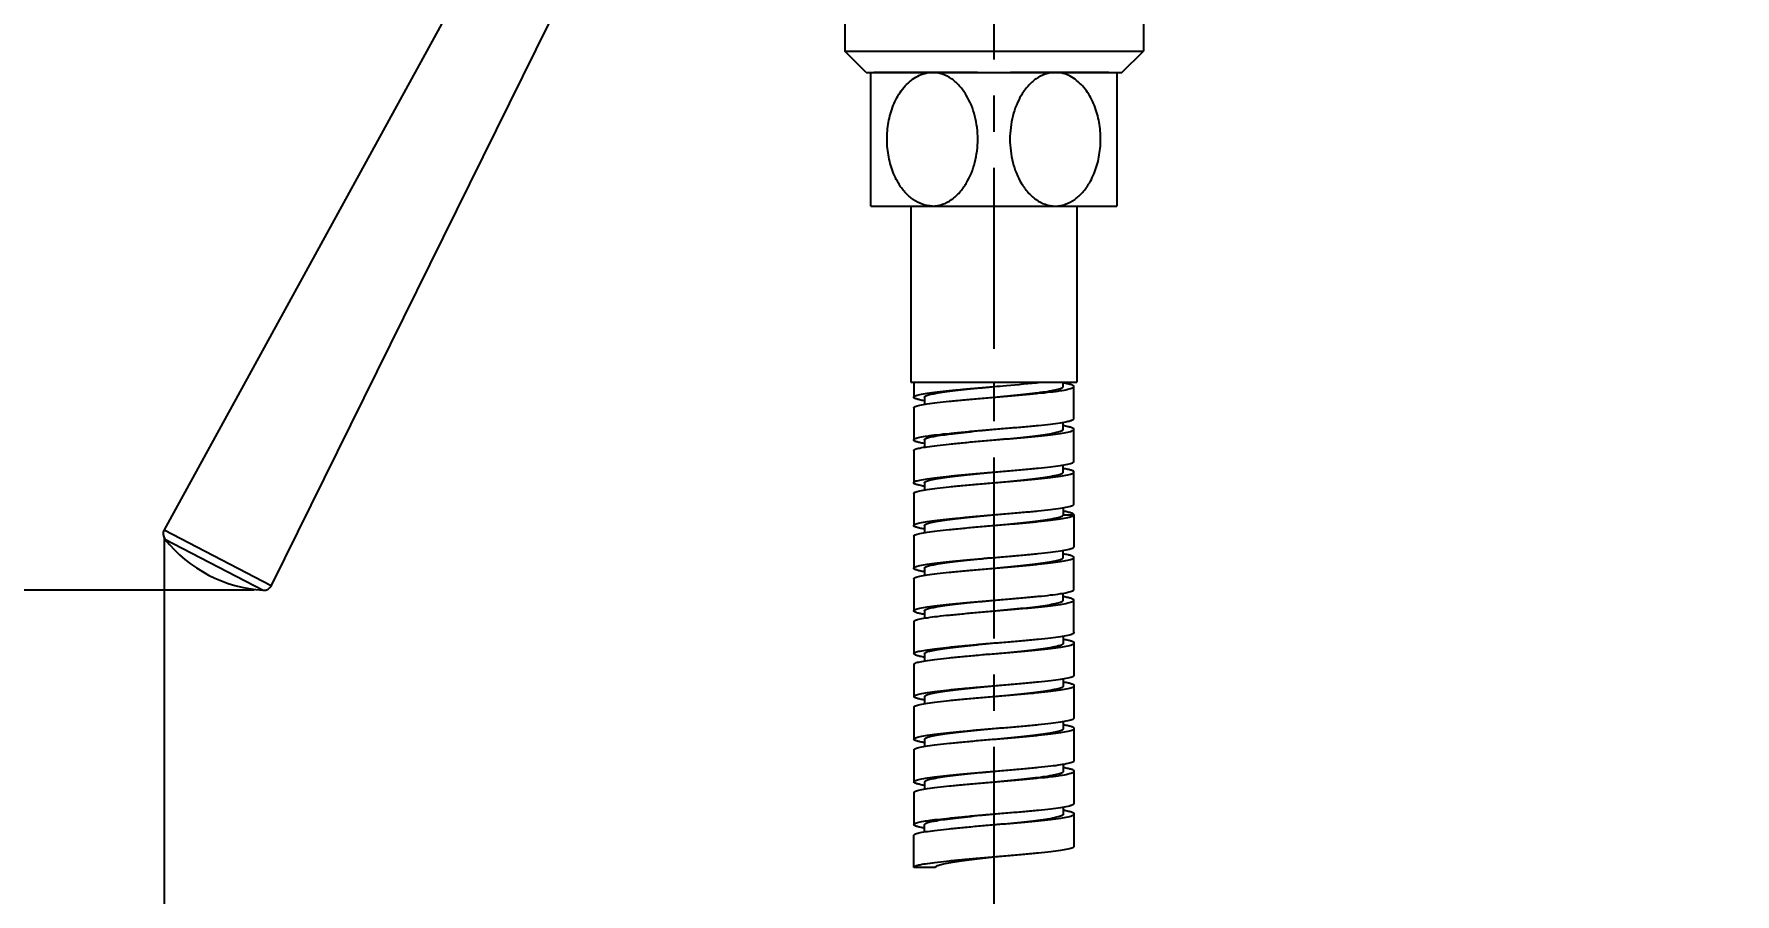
# Model space of a CAD drawing. Header units: millimetres. Extents: x 7160 to 8001, y 2712 to 3307.
# Drawn here: x 7720.5 to 7839.9, y 2900.9 to 2961.2 of the extents above; entities that cross this region are included whole.
import ezdxf

# ---------------------------------------------------------------- set-up
doc = ezdxf.new("R2010")
doc.units = ezdxf.units.MM
doc.linetypes.add('CENTERX2', pattern=[20.32, 12.7, -2.54, 2.54, -2.54])
doc.layers.add('CENTER', color=1, linetype='CENTERX2')
doc.layers.add('DIM', color=3, linetype='Continuous')
doc.styles.get("Standard").update_dxf_attribs({"font": 'arial.ttf'})
doc.dimstyles.new('ISO-25', dxfattribs={"dimtxt": 5, "dimasz": 5, "dimexe": 1.252, "dimexo": 0.625, "dimgap": 1, "dimtad": 1, "dimtoh": 1, "dimdec": 1, "dimdsep": 46, "dimtxsty": 'Standard', "dimcen": 0, "dimclrd": 3, "dimclre": 3, "dimclrt": 4, "dimadec": 0, "dimazin": 0, "dimtfac": 1, "dimtdec": 1, "dimtmove": 0, "dimatfit": 3, "dimfxl": 1, "dimarcsym": 0})

# ---------------------------------------------------------------- blocks, each defined once
blk = doc.blocks.new('*D46')
at = {"layer": 'DIM', "color": 3, "lineweight": -2, "transparency": 16777216}
for p, q in [((7867.83, 3069.55), (7611.69, 3069.55)), ((7612.94, 3063.55), (7612.94, 2928.05)), ((7612.94, 2804.55), (7612.94, 2917.18)), ((7626.55, 2798.55), (7611.69, 2798.55))]:
    blk.add_line(p, q, dxfattribs=at)
at = {"layer": 'DIM', "color": 3, "transparency": 16777216}
for points in [[(7611.94, 3063.55), (7613.94, 3063.55), (7612.94, 3069.55)], [(7611.94, 2804.55), (7613.94, 2804.55), (7612.94, 2798.55)]]:
    blk.add_solid(points, dxfattribs=at)
at = {"layer": 'DIM', "color": 4, "transparency": 16777216, "insert": (7612.94, 2922.61), "char_height": 6, "attachment_point": 5}
blk.add_mtext('(1650)', dxfattribs=at)
blk = doc.blocks.new('*D52')
at = {"layer": 'DIM', "color": 3, "lineweight": -2, "transparency": 16777216}
for p, q in [((7729.61, 2925.8), (7729.61, 2859.69)), ((7787.87, 2861.56), (7787.87, 2862.19)), ((7735.61, 2860.94), (7749.44, 2860.94)), ((7781.87, 2860.94), (7768.03, 2860.94))]:
    blk.add_line(p, q, dxfattribs=at)
at = {"layer": 'DIM', "color": 3, "transparency": 16777216}
for points in [[(7735.61, 2861.94), (7735.61, 2859.94), (7729.61, 2860.94)], [(7781.87, 2861.94), (7781.87, 2859.94), (7787.87, 2860.94)]]:
    blk.add_solid(points, dxfattribs=at)
at = {"layer": 'DIM', "color": 4, "transparency": 16777216, "insert": (7758.74, 2860.94), "char_height": 6, "attachment_point": 5}
blk.add_mtext('58.3', dxfattribs=at)
blk = doc.blocks.new('*D42')
at = {"layer": 'DIM', "color": 3, "lineweight": -2, "transparency": 16777216}
for p, q in [((7682.29, 2957.66), (7682.29, 2839.69)), ((7902.96, 2838.55), (7902.96, 2842.19)), ((7688.29, 2840.94), (7780.99, 2840.94)), ((7896.96, 2840.94), (7804.34, 2840.94))]:
    blk.add_line(p, q, dxfattribs=at)
at = {"layer": 'DIM', "color": 3, "transparency": 16777216}
for points in [[(7688.29, 2841.94), (7688.29, 2839.94), (7682.29, 2840.94)], [(7896.96, 2841.94), (7896.96, 2839.94), (7902.96, 2840.94)]]:
    blk.add_solid(points, dxfattribs=at)
at = {"layer": 'DIM', "color": 4, "transparency": 16777216, "insert": (7792.66, 2840.94), "char_height": 6, "attachment_point": 5}
blk.add_mtext('220.7', dxfattribs=at)
blk = doc.blocks.new('*D56')
at = {"layer": 'DIM', "color": 3, "lineweight": -2, "transparency": 16777216}
for p, q in [((7661.47, 2969.29), (7661.47, 2819.69)), ((7902.96, 2813.55), (7902.96, 2822.19)), ((7667.47, 2820.94), (7770.52, 2820.94)), ((7896.96, 2820.94), (7793.91, 2820.94))]:
    blk.add_line(p, q, dxfattribs=at)
at = {"layer": 'DIM', "color": 3, "transparency": 16777216}
for points in [[(7667.47, 2821.94), (7667.47, 2819.94), (7661.47, 2820.94)], [(7896.96, 2821.94), (7896.96, 2819.94), (7902.96, 2820.94)]]:
    blk.add_solid(points, dxfattribs=at)
at = {"layer": 'DIM', "color": 4, "transparency": 16777216, "insert": (7782.22, 2820.94), "char_height": 6, "attachment_point": 5}
blk.add_mtext('241.5', dxfattribs=at)
blk = doc.blocks.new('*D59')
at = {"layer": 'DIM', "color": 3, "lineweight": -2, "transparency": 16777216}
for p, q in [((7763.94, 3005.92), (7636.69, 3005.92)), ((7637.94, 2999.92), (7637.94, 2968.61)), ((7637.94, 2928.17), (7637.94, 2959.48)), ((7735.93, 2922.17), (7636.69, 2922.17))]:
    blk.add_line(p, q, dxfattribs=at)
at = {"layer": 'DIM', "color": 3, "transparency": 16777216}
for points in [[(7636.94, 2999.92), (7638.94, 2999.92), (7637.94, 3005.92)], [(7636.94, 2928.17), (7638.94, 2928.17), (7637.94, 2922.17)]]:
    blk.add_solid(points, dxfattribs=at)
at = {"layer": 'DIM', "color": 4, "transparency": 16777216, "insert": (7637.94, 2964.05), "char_height": 6, "attachment_point": 5}
blk.add_mtext('83.7', dxfattribs=at)

msp = doc.modelspace()

# ---------------------------------------------------------------- linework, layer by layer
at = {"color": 7, "linetype": 'Continuous'}
for p, q in [((7757.31, 2976.95), (7729.61, 2926.42)), ((7762.63, 2974.18), (7737.13, 2922.5)), ((7777.39, 2968.72), (7777.39, 2960.02)), ((7798.34, 2968.72), (7798.34, 2960.02)), ((7777.39, 2960.02), (7798.34, 2960.02)), ((7778.89, 2958.52), (7777.39, 2960.02)), ((7796.84, 2958.52), (7798.34, 2960.02)), ((7778.89, 2958.52), (7796.84, 2958.52)), ((7778.89, 2958.52), (7796.84, 2958.52)), ((7779.22, 2949.14), (7779.22, 2958.52)), ((7786.71, 2958.52), (7779.42, 2958.52)), ((7786.71, 2958.52), (7789.02, 2958.52)), ((7795.92, 2958.52), (7789.02, 2958.52)), ((7796.47, 2958.52), (7796.47, 2949.14)), ((7779.22, 2949.14), (7796.47, 2949.14)), ((7782.03, 2949.14), (7782.03, 2936.77)), ((7793.66, 2949.14), (7793.66, 2936.77)), ((7782.03, 2936.77), (7793.66, 2936.77)), ((7782.22, 2936.77), (7782.22, 2935.72)), ((7787.85, 2936.77), (7787.85, 2936.47)), ((7792.72, 2936.47), (7792.72, 2936.77)), ((7793.47, 2934.22), (7793.47, 2936.47)), ((7782.22, 2934.97), (7782.22, 2932.72)), ((7782.97, 2935.72), (7782.97, 2935.22)), ((7792.72, 2933.47), (7792.72, 2933.97)), ((7793.47, 2931.22), (7793.47, 2933.47)), ((7782.97, 2932.72), (7782.97, 2932.22)), ((7782.22, 2931.97), (7782.22, 2929.72)), ((7792.72, 2930.47), (7792.72, 2930.97)), ((7793.47, 2928.22), (7793.47, 2930.47)), ((7782.22, 2928.97), (7782.22, 2926.72)), ((7782.97, 2929.72), (7782.97, 2929.22)), ((7792.72, 2927.97), (7792.72, 2927.47)), ((7792.72, 2927.47), (7793.47, 2927.47)), ((7793.47, 2927.47), (7793.47, 2925.22)), ((7729.61, 2926.42), (7737.13, 2922.5)), ((7782.97, 2926.72), (7782.97, 2926.21)), ((7729.67, 2925.76), (7736.56, 2922.17)), ((7782.22, 2925.97), (7782.22, 2923.72)), ((7792.72, 2924.47), (7792.72, 2924.97)), ((7793.47, 2922.22), (7793.47, 2924.47)), ((7782.22, 2922.97), (7782.22, 2920.72)), ((7782.97, 2923.72), (7782.97, 2923.21)), ((7792.72, 2921.47), (7792.72, 2921.97)), ((7793.47, 2919.22), (7793.47, 2921.47)), ((7782.99, 2920.72), (7782.99, 2920.21)), ((7782.24, 2919.97), (7782.24, 2917.72)), ((7792.74, 2918.47), (7792.74, 2918.97)), ((7793.49, 2916.22), (7793.49, 2918.47)), ((7782.24, 2916.97), (7782.24, 2914.72)), ((7782.99, 2917.72), (7782.99, 2917.21)), ((7792.74, 2915.47), (7792.74, 2915.97)), ((7793.49, 2913.22), (7793.49, 2915.47)), ((7782.99, 2914.72), (7782.99, 2914.22)), ((7782.24, 2913.97), (7782.24, 2911.72)), ((7792.74, 2912.47), (7792.74, 2912.97)), ((7793.49, 2910.22), (7793.49, 2912.47)), ((7782.24, 2910.97), (7782.24, 2908.72)), ((7782.99, 2911.72), (7782.99, 2911.22)), ((7792.74, 2909.47), (7792.74, 2909.97)), ((7793.49, 2907.22), (7793.49, 2909.47)), ((7782.99, 2908.72), (7782.99, 2908.22)), ((7782.24, 2907.97), (7782.24, 2905.72)), ((7792.74, 2906.47), (7792.74, 2906.97)), ((7793.49, 2904.22), (7793.49, 2906.47)), ((7782.24, 2902.72), (7782.24, 2904.97)), ((7782.99, 2905.22), (7782.99, 2905.72)), ((7783.74, 2902.72), (7782.24, 2902.72)), ((7783.74, 2902.72), (7783.74, 2902.72))]:
    msp.add_line(p, q, dxfattribs=at)
for centre, radius, start, end in [((7730.14, 2926.13), 0.6, 151.2654, 218.4362), ((7737.13, 2931.69), 9.53, 218.4362, 266.5638), ((7736.6, 2922.77), 0.6, 266.5638, 333.7346)]:
    msp.add_arc(centre, radius, start, end, dxfattribs=at)
for points, knots in [([(7781.15, 2950.75), (7780.94, 2951.09), (7780.62, 2951.83), (7780.36, 2953.03), (7780.33, 2954.26), (7780.51, 2955.47), (7780.92, 2956.61), (7781.47, 2957.44), (7782.02, 2957.97), (7782.49, 2958.28), (7783, 2958.47), (7783.36, 2958.52), (7783.53, 2958.52)], [0, 0, 0, 0, 0.126693, 0.255961, 0.386198, 0.515922, 0.643584, 0.767414, 0.827523, 0.886169, 0.943493, 1, 1, 1, 1]), ([(7783.53, 2949.14), (7783.77, 2949.14), (7784.26, 2949.23), (7784.91, 2949.57), (7785.47, 2950.09), (7786.09, 2950.94), (7786.59, 2952.2), (7786.78, 2953.83), (7786.59, 2955.46), (7786.09, 2956.72), (7785.47, 2957.57), (7784.91, 2958.09), (7784.26, 2958.43), (7783.77, 2958.52), (7783.53, 2958.52)], [0, 0, 0, 0, 0.057372, 0.11613, 0.176857, 0.239443, 0.368296, 0.5, 0.631704, 0.760557, 0.823143, 0.88387, 0.942628, 1, 1, 1, 1]), ([(7792.16, 2958.52), (7791.92, 2958.52), (7791.44, 2958.43), (7790.78, 2958.09), (7790.22, 2957.57), (7789.6, 2956.72), (7789.11, 2955.46), (7788.91, 2953.83), (7789.11, 2952.2), (7789.6, 2950.94), (7790.22, 2950.09), (7790.78, 2949.57), (7791.44, 2949.23), (7791.92, 2949.14), (7792.16, 2949.14)], [0, 0, 0, 0, 0.05737, 0.116128, 0.176856, 0.239443, 0.368297, 0.5, 0.631703, 0.760557, 0.823144, 0.883872, 0.94263, 1, 1, 1, 1]), ([(7794.55, 2950.75), (7794.75, 2951.09), (7795.08, 2951.83), (7795.33, 2953.03), (7795.36, 2954.26), (7795.18, 2955.47), (7794.77, 2956.61), (7794.22, 2957.44), (7793.67, 2957.97), (7793.21, 2958.28), (7792.7, 2958.47), (7792.34, 2958.52), (7792.16, 2958.52)], [0, 0, 0, 0, 0.126692, 0.25596, 0.386197, 0.515921, 0.643583, 0.767413, 0.827521, 0.886166, 0.943491, 1, 1, 1, 1]), ([(7783.53, 2949.14), (7783.29, 2949.14), (7782.81, 2949.23), (7782.14, 2949.58), (7781.58, 2950.1), (7781.28, 2950.52), (7781.15, 2950.75)], [0, 0, 0, 0, 0.239486, 0.484856, 0.738532, 1, 1, 1, 1]), ([(7792.16, 2949.14), (7792.4, 2949.14), (7792.89, 2949.23), (7793.55, 2949.58), (7794.11, 2950.1), (7794.41, 2950.52), (7794.55, 2950.75)], [0, 0, 0, 0, 0.239493, 0.484862, 0.738533, 1, 1, 1, 1]), ([(7782.22, 2935.72), (7782.22, 2935.74), (7782.24, 2935.77), (7782.28, 2935.79), (7782.36, 2935.83), (7782.48, 2935.87), (7782.76, 2935.93), (7783.23, 2936.01), (7783.92, 2936.1), (7784.76, 2936.19), (7785.72, 2936.28), (7786.76, 2936.38), (7787.48, 2936.44), (7787.85, 2936.47)], [0, 0, 0, 0, 0.009479, 0.0167, 0.025955, 0.050872, 0.08445, 0.176964, 0.300544, 0.450687, 0.621727, 0.807185, 1, 1, 1, 1]), ([(7782.97, 2935.72), (7782.97, 2935.74), (7783, 2935.78), (7783.08, 2935.82), (7783.19, 2935.87), (7783.35, 2935.91), (7783.56, 2935.96), (7783.91, 2936.02), (7784.44, 2936.1), (7785.17, 2936.19), (7786, 2936.28), (7786.91, 2936.38), (7787.53, 2936.44), (7787.85, 2936.47)], [0, 0, 0, 0, 0.010529, 0.027474, 0.052666, 0.086407, 0.128603, 0.178951, 0.302352, 0.452152, 0.622763, 0.80772, 1, 1, 1, 1]), ([(7787.85, 2936.47), (7788.14, 2936.49), (7789.24, 2936.59), (7790.34, 2936.68), (7791.15, 2936.77)], [0, 0, 0, 0, 0.265985, 1, 1, 1, 1]), ([(7787.85, 2935.72), (7788.16, 2935.75), (7788.78, 2935.81), (7789.69, 2935.9), (7790.52, 2935.99), (7791.25, 2936.08), (7791.78, 2936.16), (7792.13, 2936.23), (7792.34, 2936.28), (7792.5, 2936.32), (7792.62, 2936.37), (7792.69, 2936.41), (7792.72, 2936.45), (7792.72, 2936.47)], [0, 0, 0, 0, 0.192221, 0.377136, 0.547713, 0.6975, 0.820902, 0.871266, 0.91348, 0.947253, 0.972467, 0.989452, 1, 1, 1, 1]), ([(7787.85, 2935.72), (7788.21, 2935.75), (7788.93, 2935.81), (7789.97, 2935.9), (7790.93, 2935.99), (7791.77, 2936.08), (7792.46, 2936.17), (7792.93, 2936.25), (7793.21, 2936.32), (7793.34, 2936.36), (7793.41, 2936.4), (7793.45, 2936.42), (7793.47, 2936.45), (7793.47, 2936.47)], [0, 0, 0, 0, 0.192842, 0.378315, 0.549398, 0.699529, 0.823131, 0.915605, 0.949203, 0.974089, 0.983316, 0.990519, 1, 1, 1, 1]), ([(7793.47, 2936.47), (7793.47, 2936.49), (7793.43, 2936.53), (7793.36, 2936.56), (7793.24, 2936.61), (7793.02, 2936.66), (7792.84, 2936.7), (7792.73, 2936.72)], [0, 0, 0, 0, 0.097617, 0.180956, 0.290836, 0.592036, 1, 1, 1, 1]), ([(7782.22, 2934.97), (7782.22, 2934.99), (7782.24, 2935.01), (7782.28, 2935.04), (7782.36, 2935.08), (7782.48, 2935.12), (7782.76, 2935.18), (7783.23, 2935.26), (7783.92, 2935.35), (7784.76, 2935.44), (7785.72, 2935.53), (7786.76, 2935.63), (7787.48, 2935.69), (7787.85, 2935.72)], [0, 0, 0, 0, 0.009476, 0.016663, 0.025865, 0.050686, 0.084266, 0.176732, 0.300309, 0.450473, 0.621576, 0.807107, 1, 1, 1, 1]), ([(7782.95, 2935.47), (7782.85, 2935.49), (7782.66, 2935.53), (7782.45, 2935.58), (7782.33, 2935.62), (7782.26, 2935.65), (7782.22, 2935.69), (7782.22, 2935.72)], [0, 0, 0, 0, 0.408043, 0.709372, 0.819073, 0.902229, 1, 1, 1, 1]), ([(7782.22, 2932.72), (7782.22, 2932.74), (7782.24, 2932.76), (7782.28, 2932.79), (7782.36, 2932.83), (7782.48, 2932.87), (7782.76, 2932.93), (7783.23, 2933.01), (7783.92, 2933.1), (7784.76, 2933.19), (7785.72, 2933.28), (7786.76, 2933.38), (7787.48, 2933.44), (7787.85, 2933.47)], [0, 0, 0, 0, 0.009476, 0.016663, 0.025865, 0.050685, 0.084265, 0.176731, 0.300309, 0.450472, 0.621575, 0.807107, 1, 1, 1, 1]), ([(7782.97, 2932.72), (7782.97, 2932.74), (7783, 2932.78), (7783.08, 2932.82), (7783.19, 2932.87), (7783.36, 2932.91), (7783.56, 2932.96), (7783.91, 2933.02), (7784.44, 2933.1), (7785.17, 2933.19), (7786, 2933.28), (7786.91, 2933.38), (7787.53, 2933.44), (7787.85, 2933.47)], [0, 0, 0, 0, 0.010561, 0.027566, 0.052807, 0.086591, 0.128814, 0.179188, 0.302596, 0.452372, 0.62293, 0.807811, 1, 1, 1, 1]), ([(7787.85, 2933.47), (7788.21, 2933.5), (7788.93, 2933.56), (7789.97, 2933.65), (7790.93, 2933.74), (7791.77, 2933.83), (7792.46, 2933.92), (7792.93, 2934), (7793.21, 2934.07), (7793.34, 2934.11), (7793.41, 2934.15), (7793.45, 2934.17), (7793.47, 2934.2), (7793.47, 2934.22)], [0, 0, 0, 0, 0.192843, 0.378315, 0.549398, 0.69953, 0.823132, 0.915606, 0.949204, 0.974089, 0.983316, 0.990519, 1, 1, 1, 1]), ([(7787.85, 2932.72), (7788.16, 2932.75), (7788.78, 2932.81), (7789.69, 2932.9), (7790.52, 2932.99), (7791.25, 2933.08), (7791.78, 2933.16), (7792.13, 2933.23), (7792.34, 2933.28), (7792.5, 2933.32), (7792.62, 2933.37), (7792.69, 2933.41), (7792.72, 2933.45), (7792.72, 2933.47)], [0, 0, 0, 0, 0.19221, 0.377112, 0.54768, 0.697464, 0.820868, 0.87124, 0.913456, 0.947232, 0.972454, 0.989448, 1, 1, 1, 1]), ([(7787.85, 2932.72), (7788.21, 2932.75), (7788.93, 2932.81), (7789.97, 2932.9), (7790.93, 2932.99), (7791.77, 2933.08), (7792.46, 2933.17), (7792.93, 2933.25), (7793.21, 2933.32), (7793.34, 2933.36), (7793.41, 2933.4), (7793.45, 2933.42), (7793.47, 2933.45), (7793.47, 2933.47)], [0, 0, 0, 0, 0.192813, 0.378306, 0.549334, 0.699516, 0.823059, 0.9156, 0.949155, 0.974039, 0.983286, 0.990511, 1, 1, 1, 1]), ([(7793.47, 2933.47), (7793.47, 2933.49), (7793.43, 2933.53), (7793.36, 2933.56), (7793.23, 2933.61), (7793.02, 2933.66), (7792.83, 2933.7), (7792.73, 2933.72)], [0, 0, 0, 0, 0.097564, 0.180806, 0.290538, 0.591725, 1, 1, 1, 1]), ([(7782.22, 2931.97), (7782.22, 2931.99), (7782.24, 2932.02), (7782.28, 2932.04), (7782.36, 2932.08), (7782.48, 2932.12), (7782.76, 2932.18), (7783.23, 2932.26), (7783.92, 2932.35), (7784.76, 2932.44), (7785.72, 2932.53), (7786.76, 2932.63), (7787.48, 2932.69), (7787.85, 2932.72)], [0, 0, 0, 0, 0.009496, 0.016711, 0.025958, 0.050869, 0.084465, 0.176973, 0.300561, 0.4507, 0.621744, 0.807195, 1, 1, 1, 1]), ([(7782.95, 2932.47), (7782.84, 2932.49), (7782.66, 2932.53), (7782.45, 2932.58), (7782.33, 2932.62), (7782.26, 2932.65), (7782.22, 2932.69), (7782.22, 2932.72)], [0, 0, 0, 0, 0.407613, 0.708382, 0.818344, 0.901913, 1, 1, 1, 1]), ([(7787.85, 2930.47), (7788.21, 2930.5), (7788.93, 2930.56), (7789.97, 2930.65), (7790.93, 2930.74), (7791.77, 2930.83), (7792.46, 2930.92), (7792.93, 2931), (7793.21, 2931.07), (7793.34, 2931.11), (7793.41, 2931.15), (7793.45, 2931.17), (7793.47, 2931.2), (7793.47, 2931.22)], [0, 0, 0, 0, 0.192813, 0.378306, 0.549334, 0.699517, 0.82306, 0.915601, 0.949155, 0.974039, 0.983287, 0.990511, 1, 1, 1, 1]), ([(7782.22, 2929.72), (7782.22, 2929.74), (7782.24, 2929.77), (7782.28, 2929.79), (7782.36, 2929.83), (7782.48, 2929.87), (7782.76, 2929.93), (7783.23, 2930.01), (7783.92, 2930.1), (7784.76, 2930.19), (7785.72, 2930.28), (7786.76, 2930.38), (7787.48, 2930.44), (7787.85, 2930.47)], [0, 0, 0, 0, 0.009496, 0.016711, 0.025958, 0.050868, 0.084465, 0.176973, 0.300561, 0.4507, 0.621744, 0.807195, 1, 1, 1, 1]), ([(7782.97, 2929.72), (7782.97, 2929.74), (7783, 2929.78), (7783.08, 2929.82), (7783.19, 2929.87), (7783.35, 2929.91), (7783.56, 2929.96), (7783.91, 2930.02), (7784.44, 2930.1), (7785.17, 2930.19), (7786, 2930.28), (7786.91, 2930.38), (7787.53, 2930.44), (7787.85, 2930.47)], [0, 0, 0, 0, 0.01054, 0.027509, 0.052703, 0.086466, 0.128674, 0.179034, 0.302432, 0.452225, 0.622813, 0.80775, 1, 1, 1, 1]), ([(7787.85, 2929.72), (7788.16, 2929.75), (7788.78, 2929.81), (7789.69, 2929.9), (7790.52, 2929.99), (7791.25, 2930.08), (7791.78, 2930.16), (7792.13, 2930.23), (7792.34, 2930.28), (7792.5, 2930.32), (7792.62, 2930.37), (7792.69, 2930.41), (7792.72, 2930.45), (7792.72, 2930.47)], [0, 0, 0, 0, 0.192269, 0.377214, 0.547815, 0.697611, 0.821013, 0.871371, 0.913568, 0.947315, 0.972511, 0.989468, 1, 1, 1, 1]), ([(7787.85, 2929.72), (7788.21, 2929.75), (7788.93, 2929.81), (7789.97, 2929.9), (7790.93, 2929.99), (7791.77, 2930.08), (7792.47, 2930.17), (7792.93, 2930.25), (7793.21, 2930.32), (7793.34, 2930.36), (7793.41, 2930.4), (7793.45, 2930.42), (7793.47, 2930.45), (7793.47, 2930.47)], [0, 0, 0, 0, 0.192888, 0.378405, 0.54951, 0.699654, 0.823264, 0.915697, 0.949284, 0.97416, 0.983363, 0.990539, 1, 1, 1, 1]), ([(7793.47, 2930.47), (7793.47, 2930.49), (7793.43, 2930.53), (7793.36, 2930.57), (7793.23, 2930.61), (7793.02, 2930.66), (7792.83, 2930.7), (7792.72, 2930.72)], [0, 0, 0, 0, 0.097231, 0.180634, 0.290783, 0.592199, 1, 1, 1, 1]), ([(7782.22, 2928.97), (7782.22, 2928.99), (7782.24, 2929.02), (7782.28, 2929.04), (7782.36, 2929.08), (7782.48, 2929.12), (7782.76, 2929.18), (7783.23, 2929.26), (7783.92, 2929.35), (7784.76, 2929.44), (7785.72, 2929.53), (7786.76, 2929.63), (7787.48, 2929.69), (7787.85, 2929.72)], [0, 0, 0, 0, 0.009461, 0.016645, 0.025866, 0.050759, 0.084339, 0.176792, 0.300391, 0.450536, 0.621623, 0.807131, 1, 1, 1, 1]), ([(7782.95, 2929.47), (7782.85, 2929.49), (7782.66, 2929.53), (7782.45, 2929.58), (7782.33, 2929.62), (7782.26, 2929.65), (7782.22, 2929.69), (7782.22, 2929.72)], [0, 0, 0, 0, 0.408079, 0.709115, 0.818938, 0.90222, 1, 1, 1, 1]), ([(7782.22, 2926.72), (7782.22, 2926.74), (7782.24, 2926.77), (7782.28, 2926.79), (7782.36, 2926.83), (7782.48, 2926.87), (7782.76, 2926.93), (7783.23, 2927.01), (7783.92, 2927.1), (7784.76, 2927.19), (7785.72, 2927.28), (7786.76, 2927.38), (7787.48, 2927.44), (7787.85, 2927.47)], [0, 0, 0, 0, 0.009461, 0.016644, 0.025866, 0.050758, 0.084339, 0.176791, 0.30039, 0.450535, 0.621622, 0.807131, 1, 1, 1, 1]), ([(7782.97, 2926.72), (7782.97, 2926.74), (7783, 2926.78), (7783.08, 2926.82), (7783.19, 2926.87), (7783.36, 2926.91), (7783.56, 2926.96), (7783.91, 2927.02), (7784.44, 2927.1), (7785.17, 2927.19), (7786, 2927.28), (7786.91, 2927.38), (7787.53, 2927.44), (7787.85, 2927.47)], [0, 0, 0, 0, 0.010547, 0.027542, 0.052763, 0.086532, 0.128744, 0.179116, 0.302517, 0.452302, 0.622872, 0.80778, 1, 1, 1, 1]), ([(7787.85, 2927.47), (7788.21, 2927.5), (7788.93, 2927.56), (7789.97, 2927.65), (7790.93, 2927.74), (7791.77, 2927.83), (7792.47, 2927.92), (7792.93, 2928), (7793.21, 2928.07), (7793.34, 2928.11), (7793.41, 2928.15), (7793.45, 2928.17), (7793.47, 2928.2), (7793.47, 2928.22)], [0, 0, 0, 0, 0.192888, 0.378405, 0.54951, 0.699654, 0.823265, 0.915697, 0.949284, 0.97416, 0.983363, 0.990539, 1, 1, 1, 1]), ([(7787.85, 2926.72), (7788.16, 2926.75), (7788.78, 2926.81), (7789.69, 2926.9), (7790.52, 2926.99), (7791.25, 2927.08), (7791.78, 2927.16), (7792.13, 2927.23), (7792.34, 2927.28), (7792.5, 2927.32), (7792.62, 2927.37), (7792.69, 2927.41), (7792.72, 2927.45), (7792.72, 2927.47)], [0, 0, 0, 0, 0.192233, 0.377156, 0.547736, 0.697531, 0.820928, 0.87129, 0.913508, 0.947269, 0.97248, 0.98945, 1, 1, 1, 1]), ([(7787.85, 2926.72), (7788.21, 2926.75), (7788.93, 2926.81), (7789.97, 2926.9), (7790.93, 2926.99), (7791.77, 2927.08), (7792.47, 2927.17), (7792.98, 2927.26), (7793.29, 2927.34), (7793.44, 2927.41), (7793.47, 2927.45), (7793.47, 2927.47)], [0, 0, 0, 0, 0.192858, 0.378383, 0.54946, 0.699644, 0.823225, 0.915734, 0.974133, 0.990511, 1, 1, 1, 1]), ([(7793.47, 2927.47), (7793.47, 2927.49), (7793.43, 2927.53), (7793.36, 2927.56), (7793.24, 2927.61), (7793.02, 2927.66), (7792.84, 2927.7), (7792.73, 2927.72)], [0, 0, 0, 0, 0.09775, 0.181032, 0.290876, 0.591953, 1, 1, 1, 1]), ([(7782.96, 2926.47), (7782.85, 2926.49), (7782.66, 2926.52), (7782.46, 2926.58), (7782.33, 2926.62), (7782.26, 2926.65), (7782.22, 2926.69), (7782.22, 2926.72)], [0, 0, 0, 0, 0.407622, 0.708987, 0.819008, 0.902299, 1, 1, 1, 1]), ([(7782.22, 2925.97), (7782.22, 2925.99), (7782.24, 2926.02), (7782.28, 2926.04), (7782.36, 2926.08), (7782.48, 2926.12), (7782.76, 2926.18), (7783.23, 2926.26), (7783.92, 2926.35), (7784.76, 2926.44), (7785.72, 2926.53), (7786.76, 2926.63), (7787.48, 2926.69), (7787.85, 2926.72)], [0, 0, 0, 0, 0.009476, 0.016668, 0.025892, 0.050808, 0.084414, 0.176864, 0.300488, 0.450603, 0.621687, 0.807151, 1, 1, 1, 1]), ([(7787.85, 2924.47), (7788.21, 2924.5), (7788.93, 2924.56), (7789.97, 2924.65), (7790.93, 2924.74), (7791.77, 2924.83), (7792.47, 2924.92), (7792.98, 2925.01), (7793.29, 2925.09), (7793.44, 2925.16), (7793.47, 2925.2), (7793.47, 2925.22)], [0, 0, 0, 0, 0.192858, 0.378384, 0.54946, 0.699645, 0.823225, 0.915735, 0.974134, 0.990512, 1, 1, 1, 1]), ([(7782.22, 2923.72), (7782.22, 2923.74), (7782.24, 2923.77), (7782.28, 2923.79), (7782.36, 2923.83), (7782.48, 2923.87), (7782.76, 2923.93), (7783.23, 2924.01), (7783.92, 2924.1), (7784.76, 2924.19), (7785.72, 2924.28), (7786.76, 2924.38), (7787.48, 2924.44), (7787.85, 2924.47)], [0, 0, 0, 0, 0.009476, 0.016667, 0.025891, 0.050807, 0.084414, 0.176864, 0.300488, 0.450603, 0.621687, 0.807151, 1, 1, 1, 1]), ([(7782.97, 2923.72), (7782.97, 2923.74), (7783, 2923.78), (7783.08, 2923.82), (7783.19, 2923.87), (7783.35, 2923.91), (7783.56, 2923.96), (7783.91, 2924.02), (7784.44, 2924.1), (7785.17, 2924.19), (7786, 2924.28), (7786.91, 2924.38), (7787.53, 2924.44), (7787.85, 2924.47)], [0, 0, 0, 0, 0.01053, 0.027478, 0.052666, 0.086409, 0.128605, 0.178953, 0.302349, 0.452151, 0.622764, 0.807723, 1, 1, 1, 1]), ([(7787.85, 2923.72), (7788.16, 2923.75), (7788.78, 2923.81), (7789.69, 2923.9), (7790.52, 2923.99), (7791.25, 2924.08), (7791.78, 2924.16), (7792.13, 2924.23), (7792.34, 2924.28), (7792.5, 2924.32), (7792.62, 2924.37), (7792.69, 2924.41), (7792.72, 2924.45), (7792.72, 2924.47)], [0, 0, 0, 0, 0.192203, 0.377096, 0.547661, 0.697438, 0.820847, 0.871213, 0.913436, 0.947214, 0.972447, 0.989443, 1, 1, 1, 1]), ([(7787.85, 2923.72), (7788.21, 2923.75), (7788.93, 2923.81), (7789.97, 2923.9), (7790.93, 2923.99), (7791.77, 2924.08), (7792.46, 2924.17), (7792.93, 2924.25), (7793.21, 2924.32), (7793.34, 2924.36), (7793.41, 2924.4), (7793.45, 2924.42), (7793.47, 2924.45), (7793.47, 2924.47)], [0, 0, 0, 0, 0.192825, 0.378284, 0.549345, 0.699471, 0.823079, 0.915552, 0.949148, 0.974081, 0.983324, 0.990525, 1, 1, 1, 1]), ([(7793.47, 2924.47), (7793.47, 2924.49), (7793.43, 2924.53), (7793.36, 2924.56), (7793.24, 2924.61), (7793.03, 2924.66), (7792.84, 2924.7), (7792.74, 2924.71)], [0, 0, 0, 0, 0.097665, 0.18085, 0.290759, 0.592115, 1, 1, 1, 1]), ([(7782.96, 2923.47), (7782.86, 2923.49), (7782.67, 2923.52), (7782.46, 2923.58), (7782.33, 2923.62), (7782.27, 2923.65), (7782.22, 2923.69), (7782.22, 2923.72)], [0, 0, 0, 0, 0.408009, 0.709413, 0.819435, 0.90271, 1, 1, 1, 1]), ([(7782.22, 2922.97), (7782.22, 2922.99), (7782.24, 2923.01), (7782.28, 2923.04), (7782.36, 2923.08), (7782.48, 2923.12), (7782.76, 2923.18), (7783.23, 2923.26), (7783.92, 2923.35), (7784.76, 2923.44), (7785.72, 2923.53), (7786.76, 2923.63), (7787.48, 2923.69), (7787.85, 2923.72)], [0, 0, 0, 0, 0.009464, 0.016653, 0.025863, 0.050712, 0.084266, 0.176736, 0.300296, 0.450481, 0.621568, 0.807116, 1, 1, 1, 1]), ([(7782.22, 2920.72), (7782.22, 2920.74), (7782.24, 2920.76), (7782.28, 2920.79), (7782.36, 2920.83), (7782.48, 2920.87), (7782.76, 2920.93), (7783.23, 2921.01), (7783.92, 2921.1), (7784.76, 2921.19), (7785.72, 2921.28), (7786.76, 2921.38), (7787.48, 2921.44), (7787.85, 2921.47)], [0, 0, 0, 0, 0.009464, 0.016652, 0.025863, 0.050712, 0.084266, 0.176736, 0.300296, 0.450481, 0.621567, 0.807116, 1, 1, 1, 1]), ([(7782.97, 2920.72), (7782.97, 2920.74), (7783, 2920.78), (7783.08, 2920.82), (7783.19, 2920.87), (7783.36, 2920.91), (7783.56, 2920.96), (7783.91, 2921.02), (7784.44, 2921.1), (7785.17, 2921.19), (7786, 2921.28), (7786.91, 2921.38), (7787.53, 2921.44), (7787.85, 2921.47)], [0, 0, 0, 0, 0.010562, 0.027564, 0.05281, 0.086595, 0.128824, 0.179195, 0.302607, 0.452378, 0.622931, 0.80781, 1, 1, 1, 1]), ([(7787.85, 2921.47), (7788.21, 2921.5), (7788.93, 2921.56), (7789.97, 2921.65), (7790.93, 2921.74), (7791.77, 2921.83), (7792.46, 2921.92), (7792.93, 2922), (7793.21, 2922.07), (7793.34, 2922.11), (7793.41, 2922.15), (7793.45, 2922.17), (7793.47, 2922.2), (7793.47, 2922.22)], [0, 0, 0, 0, 0.192825, 0.378284, 0.549345, 0.699471, 0.823079, 0.915553, 0.949148, 0.974081, 0.983325, 0.990525, 1, 1, 1, 1]), ([(7787.85, 2920.72), (7788.16, 2920.75), (7788.78, 2920.81), (7789.69, 2920.9), (7790.52, 2920.99), (7791.25, 2921.08), (7791.78, 2921.16), (7792.13, 2921.23), (7792.34, 2921.28), (7792.5, 2921.32), (7792.62, 2921.37), (7792.69, 2921.41), (7792.72, 2921.45), (7792.72, 2921.47)], [0, 0, 0, 0, 0.192254, 0.377191, 0.547783, 0.697576, 0.820979, 0.871338, 0.913541, 0.9473, 0.972497, 0.989463, 1, 1, 1, 1]), ([(7787.85, 2920.72), (7788.21, 2920.75), (7788.93, 2920.81), (7789.97, 2920.9), (7790.93, 2920.99), (7791.77, 2921.08), (7792.46, 2921.17), (7792.93, 2921.25), (7793.21, 2921.32), (7793.34, 2921.36), (7793.41, 2921.4), (7793.45, 2921.42), (7793.47, 2921.45), (7793.47, 2921.47)], [0, 0, 0, 0, 0.192867, 0.378378, 0.549454, 0.699619, 0.823191, 0.915683, 0.949262, 0.974097, 0.983312, 0.990511, 1, 1, 1, 1]), ([(7793.47, 2921.47), (7793.47, 2921.49), (7793.43, 2921.53), (7793.36, 2921.56), (7793.24, 2921.61), (7793.03, 2921.66), (7792.85, 2921.7), (7792.74, 2921.71)], [0, 0, 0, 0, 0.098073, 0.181614, 0.291513, 0.592171, 1, 1, 1, 1]), ([(7782.99, 2920.47), (7782.88, 2920.49), (7782.69, 2920.52), (7782.48, 2920.57), (7782.35, 2920.62), (7782.29, 2920.65), (7782.24, 2920.69), (7782.24, 2920.72)], [0, 0, 0, 0, 0.407841, 0.709049, 0.819048, 0.902475, 1, 1, 1, 1]), ([(7782.24, 2919.97), (7782.24, 2919.99), (7782.26, 2920.02), (7782.3, 2920.04), (7782.38, 2920.08), (7782.5, 2920.12), (7782.78, 2920.18), (7783.25, 2920.26), (7783.94, 2920.35), (7784.78, 2920.44), (7785.74, 2920.53), (7786.78, 2920.63), (7787.5, 2920.69), (7787.87, 2920.72)], [0, 0, 0, 0, 0.009494, 0.016723, 0.025978, 0.050886, 0.084465, 0.176999, 0.30057, 0.450716, 0.621746, 0.8072, 1, 1, 1, 1]), ([(7787.87, 2918.47), (7788.23, 2918.5), (7788.95, 2918.56), (7789.99, 2918.65), (7790.95, 2918.74), (7791.79, 2918.83), (7792.48, 2918.92), (7792.95, 2919), (7793.23, 2919.07), (7793.36, 2919.11), (7793.43, 2919.15), (7793.47, 2919.17), (7793.49, 2919.2), (7793.49, 2919.22)], [0, 0, 0, 0, 0.192867, 0.378378, 0.549455, 0.699619, 0.823192, 0.915683, 0.949262, 0.974098, 0.983312, 0.990511, 1, 1, 1, 1]), ([(7782.24, 2917.72), (7782.24, 2917.74), (7782.26, 2917.77), (7782.3, 2917.79), (7782.38, 2917.83), (7782.5, 2917.87), (7782.78, 2917.93), (7783.25, 2918.01), (7783.94, 2918.1), (7784.78, 2918.19), (7785.74, 2918.28), (7786.78, 2918.38), (7787.5, 2918.44), (7787.87, 2918.47)], [0, 0, 0, 0, 0.009494, 0.016723, 0.025977, 0.050886, 0.084464, 0.176998, 0.30057, 0.450716, 0.621746, 0.8072, 1, 1, 1, 1]), ([(7782.99, 2917.72), (7782.99, 2917.74), (7783.02, 2917.78), (7783.1, 2917.82), (7783.21, 2917.87), (7783.37, 2917.91), (7783.58, 2917.96), (7783.93, 2918.02), (7784.46, 2918.1), (7785.19, 2918.19), (7786.02, 2918.28), (7786.93, 2918.38), (7787.55, 2918.44), (7787.87, 2918.47)], [0, 0, 0, 0, 0.010534, 0.02749, 0.052678, 0.086424, 0.128626, 0.178982, 0.302376, 0.452179, 0.622779, 0.807732, 1, 1, 1, 1]), ([(7787.87, 2917.72), (7788.23, 2917.75), (7788.95, 2917.81), (7789.99, 2917.9), (7790.95, 2917.99), (7791.79, 2918.08), (7792.48, 2918.17), (7792.95, 2918.25), (7793.23, 2918.32), (7793.36, 2918.36), (7793.43, 2918.4), (7793.47, 2918.42), (7793.49, 2918.45), (7793.49, 2918.47)], [0, 0, 0, 0, 0.192856, 0.378353, 0.549437, 0.699586, 0.823175, 0.915648, 0.949233, 0.974105, 0.983331, 0.990528, 1, 1, 1, 1]), ([(7787.87, 2917.72), (7788.18, 2917.75), (7788.8, 2917.81), (7789.71, 2917.9), (7790.54, 2917.99), (7791.27, 2918.08), (7791.8, 2918.16), (7792.15, 2918.23), (7792.36, 2918.28), (7792.52, 2918.32), (7792.64, 2918.37), (7792.71, 2918.41), (7792.74, 2918.45), (7792.74, 2918.47)], [0, 0, 0, 0, 0.192243, 0.37717, 0.547759, 0.697551, 0.82095, 0.871316, 0.913516, 0.947275, 0.972484, 0.989462, 1, 1, 1, 1]), ([(7793.49, 2918.47), (7793.49, 2918.49), (7793.45, 2918.53), (7793.38, 2918.56), (7793.26, 2918.61), (7793.05, 2918.66), (7792.87, 2918.7), (7792.76, 2918.71)], [0, 0, 0, 0, 0.097917, 0.181271, 0.291137, 0.592276, 1, 1, 1, 1]), ([(7782.98, 2917.47), (7782.87, 2917.49), (7782.69, 2917.52), (7782.48, 2917.58), (7782.35, 2917.62), (7782.29, 2917.65), (7782.24, 2917.69), (7782.24, 2917.72)], [0, 0, 0, 0, 0.408347, 0.709608, 0.819299, 0.902474, 1, 1, 1, 1]), ([(7782.24, 2916.97), (7782.24, 2916.99), (7782.26, 2917.01), (7782.3, 2917.04), (7782.38, 2917.08), (7782.5, 2917.12), (7782.78, 2917.18), (7783.25, 2917.26), (7783.94, 2917.35), (7784.78, 2917.44), (7785.74, 2917.53), (7786.78, 2917.63), (7787.5, 2917.69), (7787.87, 2917.72)], [0, 0, 0, 0, 0.009474, 0.016656, 0.025855, 0.050694, 0.084293, 0.176737, 0.300341, 0.45048, 0.621594, 0.807107, 1, 1, 1, 1]), ([(7782.24, 2914.72), (7782.24, 2914.74), (7782.26, 2914.76), (7782.3, 2914.79), (7782.37, 2914.83), (7782.5, 2914.87), (7782.78, 2914.93), (7783.25, 2915.01), (7783.94, 2915.1), (7784.78, 2915.19), (7785.74, 2915.28), (7786.78, 2915.38), (7787.5, 2915.44), (7787.87, 2915.47)], [0, 0, 0, 0, 0.009474, 0.016656, 0.025854, 0.050693, 0.084293, 0.176736, 0.30034, 0.450479, 0.621593, 0.807107, 1, 1, 1, 1]), ([(7782.99, 2914.72), (7782.99, 2914.74), (7783.02, 2914.78), (7783.1, 2914.82), (7783.21, 2914.87), (7783.37, 2914.91), (7783.58, 2914.96), (7783.93, 2915.02), (7784.46, 2915.1), (7785.19, 2915.19), (7786.02, 2915.28), (7786.93, 2915.38), (7787.55, 2915.44), (7787.87, 2915.47)], [0, 0, 0, 0, 0.010538, 0.027516, 0.052724, 0.086483, 0.128684, 0.179049, 0.302449, 0.452243, 0.622833, 0.80776, 1, 1, 1, 1]), ([(7787.87, 2915.47), (7788.23, 2915.5), (7788.95, 2915.56), (7789.99, 2915.65), (7790.95, 2915.74), (7791.79, 2915.83), (7792.48, 2915.92), (7792.95, 2916), (7793.23, 2916.07), (7793.36, 2916.11), (7793.43, 2916.15), (7793.47, 2916.17), (7793.49, 2916.2), (7793.49, 2916.22)], [0, 0, 0, 0, 0.192856, 0.378353, 0.549438, 0.699586, 0.823175, 0.915648, 0.949233, 0.974105, 0.983331, 0.990528, 1, 1, 1, 1]), ([(7787.87, 2914.72), (7788.23, 2914.75), (7788.95, 2914.81), (7789.99, 2914.9), (7790.95, 2914.99), (7791.79, 2915.08), (7792.48, 2915.17), (7792.95, 2915.25), (7793.23, 2915.32), (7793.36, 2915.36), (7793.43, 2915.4), (7793.47, 2915.42), (7793.49, 2915.45), (7793.49, 2915.47)], [0, 0, 0, 0, 0.192892, 0.378407, 0.549522, 0.699662, 0.823264, 0.915707, 0.949306, 0.974144, 0.983344, 0.990526, 1, 1, 1, 1]), ([(7787.87, 2914.72), (7788.18, 2914.75), (7788.8, 2914.81), (7789.71, 2914.9), (7790.54, 2914.99), (7791.27, 2915.08), (7791.8, 2915.16), (7792.15, 2915.23), (7792.36, 2915.28), (7792.52, 2915.32), (7792.64, 2915.37), (7792.71, 2915.41), (7792.74, 2915.45), (7792.74, 2915.47)], [0, 0, 0, 0, 0.192266, 0.37722, 0.547822, 0.697625, 0.821019, 0.871375, 0.913575, 0.947321, 0.972511, 0.989467, 1, 1, 1, 1]), ([(7793.49, 2915.47), (7793.49, 2915.49), (7793.45, 2915.53), (7793.38, 2915.56), (7793.26, 2915.61), (7793.05, 2915.66), (7792.86, 2915.7), (7792.76, 2915.71)], [0, 0, 0, 0, 0.097826, 0.18139, 0.29143, 0.59237, 1, 1, 1, 1]), ([(7782.97, 2914.47), (7782.87, 2914.49), (7782.68, 2914.52), (7782.48, 2914.58), (7782.35, 2914.62), (7782.28, 2914.65), (7782.24, 2914.69), (7782.24, 2914.72)], [0, 0, 0, 0, 0.407636, 0.708581, 0.818624, 0.902187, 1, 1, 1, 1]), ([(7782.24, 2913.97), (7782.24, 2913.99), (7782.26, 2914.02), (7782.3, 2914.04), (7782.38, 2914.08), (7782.5, 2914.12), (7782.78, 2914.18), (7783.25, 2914.26), (7783.94, 2914.35), (7784.78, 2914.44), (7785.74, 2914.53), (7786.78, 2914.63), (7787.5, 2914.69), (7787.87, 2914.72)], [0, 0, 0, 0, 0.009472, 0.016669, 0.025894, 0.050766, 0.084351, 0.176824, 0.300414, 0.450564, 0.621649, 0.807146, 1, 1, 1, 1]), ([(7787.87, 2912.47), (7788.23, 2912.5), (7788.95, 2912.56), (7789.99, 2912.65), (7790.95, 2912.74), (7791.79, 2912.83), (7792.49, 2912.92), (7792.95, 2913), (7793.23, 2913.07), (7793.36, 2913.11), (7793.43, 2913.15), (7793.47, 2913.17), (7793.49, 2913.2), (7793.49, 2913.22)], [0, 0, 0, 0, 0.192892, 0.378407, 0.549522, 0.699662, 0.823265, 0.915708, 0.949306, 0.974145, 0.983344, 0.990526, 1, 1, 1, 1]), ([(7782.24, 2911.72), (7782.24, 2911.74), (7782.26, 2911.77), (7782.3, 2911.79), (7782.38, 2911.83), (7782.5, 2911.87), (7782.78, 2911.93), (7783.25, 2912.01), (7783.94, 2912.1), (7784.78, 2912.19), (7785.74, 2912.28), (7786.78, 2912.38), (7787.5, 2912.44), (7787.87, 2912.47)], [0, 0, 0, 0, 0.009472, 0.016669, 0.025894, 0.050766, 0.084351, 0.176823, 0.300414, 0.450564, 0.621649, 0.807145, 1, 1, 1, 1]), ([(7782.99, 2911.72), (7782.99, 2911.74), (7783.02, 2911.78), (7783.1, 2911.82), (7783.21, 2911.87), (7783.37, 2911.91), (7783.58, 2911.96), (7783.93, 2912.02), (7784.46, 2912.1), (7785.19, 2912.19), (7786.02, 2912.28), (7786.93, 2912.38), (7787.55, 2912.44), (7787.87, 2912.47)], [0, 0, 0, 0, 0.010537, 0.027504, 0.052702, 0.08646, 0.128663, 0.179022, 0.302423, 0.452215, 0.622806, 0.807744, 1, 1, 1, 1]), ([(7787.87, 2911.72), (7788.23, 2911.75), (7788.95, 2911.81), (7789.99, 2911.9), (7790.95, 2911.99), (7791.79, 2912.08), (7792.48, 2912.17), (7792.95, 2912.25), (7793.23, 2912.32), (7793.35, 2912.36), (7793.43, 2912.4), (7793.47, 2912.42), (7793.49, 2912.45), (7793.49, 2912.47)], [0, 0, 0, 0, 0.192799, 0.378251, 0.549281, 0.69943, 0.823002, 0.915536, 0.949114, 0.974023, 0.983278, 0.990507, 1, 1, 1, 1]), ([(7787.87, 2911.72), (7788.18, 2911.75), (7788.8, 2911.81), (7789.71, 2911.9), (7790.54, 2911.99), (7791.27, 2912.08), (7791.8, 2912.16), (7792.15, 2912.23), (7792.36, 2912.28), (7792.52, 2912.32), (7792.64, 2912.37), (7792.71, 2912.41), (7792.74, 2912.45), (7792.74, 2912.47)], [0, 0, 0, 0, 0.192188, 0.377066, 0.547618, 0.697392, 0.820806, 0.871178, 0.913406, 0.947191, 0.972436, 0.989438, 1, 1, 1, 1]), ([(7793.49, 2912.47), (7793.49, 2912.49), (7793.45, 2912.53), (7793.38, 2912.56), (7793.25, 2912.61), (7793.04, 2912.66), (7792.86, 2912.7), (7792.75, 2912.72)], [0, 0, 0, 0, 0.097541, 0.180713, 0.2904, 0.59166, 1, 1, 1, 1]), ([(7782.97, 2911.47), (7782.87, 2911.49), (7782.68, 2911.53), (7782.47, 2911.58), (7782.35, 2911.62), (7782.28, 2911.65), (7782.24, 2911.69), (7782.24, 2911.72)], [0, 0, 0, 0, 0.407727, 0.708864, 0.81873, 0.902085, 1, 1, 1, 1]), ([(7782.24, 2910.97), (7782.24, 2910.99), (7782.26, 2911.01), (7782.3, 2911.04), (7782.38, 2911.08), (7782.5, 2911.12), (7782.78, 2911.18), (7783.25, 2911.26), (7783.94, 2911.35), (7784.78, 2911.44), (7785.74, 2911.53), (7786.78, 2911.63), (7787.5, 2911.69), (7787.87, 2911.72)], [0, 0, 0, 0, 0.009488, 0.016688, 0.025902, 0.050738, 0.084318, 0.176809, 0.30038, 0.450543, 0.621619, 0.807132, 1, 1, 1, 1]), ([(7782.24, 2908.72), (7782.24, 2908.74), (7782.26, 2908.76), (7782.3, 2908.79), (7782.38, 2908.83), (7782.5, 2908.87), (7782.78, 2908.93), (7783.25, 2909.01), (7783.94, 2909.1), (7784.78, 2909.19), (7785.74, 2909.28), (7786.78, 2909.38), (7787.5, 2909.44), (7787.87, 2909.47)], [0, 0, 0, 0, 0.009488, 0.016687, 0.025902, 0.050738, 0.084318, 0.176809, 0.30038, 0.450542, 0.621619, 0.807132, 1, 1, 1, 1]), ([(7782.99, 2908.72), (7782.99, 2908.74), (7783.02, 2908.78), (7783.1, 2908.82), (7783.21, 2908.87), (7783.38, 2908.91), (7783.58, 2908.96), (7783.93, 2909.02), (7784.46, 2909.1), (7785.19, 2909.19), (7786.02, 2909.28), (7786.93, 2909.38), (7787.55, 2909.44), (7787.87, 2909.47)], [0, 0, 0, 0, 0.010557, 0.027551, 0.052785, 0.086565, 0.128788, 0.179153, 0.302563, 0.45234, 0.622904, 0.807795, 1, 1, 1, 1]), ([(7787.87, 2909.47), (7788.23, 2909.5), (7788.95, 2909.56), (7789.99, 2909.65), (7790.95, 2909.74), (7791.79, 2909.83), (7792.48, 2909.92), (7792.95, 2910), (7793.23, 2910.07), (7793.36, 2910.11), (7793.43, 2910.15), (7793.47, 2910.17), (7793.49, 2910.2), (7793.49, 2910.22)], [0, 0, 0, 0, 0.192799, 0.378251, 0.549281, 0.69943, 0.823002, 0.915537, 0.949114, 0.974023, 0.983278, 0.990507, 1, 1, 1, 1]), ([(7787.87, 2908.72), (7788.23, 2908.75), (7788.95, 2908.81), (7789.99, 2908.9), (7790.95, 2908.99), (7791.79, 2909.08), (7792.49, 2909.17), (7792.95, 2909.25), (7793.23, 2909.32), (7793.36, 2909.36), (7793.43, 2909.4), (7793.47, 2909.42), (7793.49, 2909.45), (7793.49, 2909.47)], [0, 0, 0, 0, 0.192886, 0.378434, 0.54952, 0.699703, 0.823263, 0.915732, 0.949287, 0.974137, 0.983347, 0.990536, 1, 1, 1, 1]), ([(7787.87, 2908.72), (7788.18, 2908.75), (7788.8, 2908.81), (7789.71, 2908.9), (7790.54, 2908.99), (7791.27, 2909.08), (7791.8, 2909.16), (7792.15, 2909.23), (7792.36, 2909.28), (7792.52, 2909.32), (7792.64, 2909.37), (7792.71, 2909.41), (7792.74, 2909.45), (7792.74, 2909.47)], [0, 0, 0, 0, 0.192279, 0.377239, 0.547851, 0.69765, 0.821046, 0.871393, 0.913589, 0.947334, 0.972522, 0.98947, 1, 1, 1, 1]), ([(7793.49, 2909.47), (7793.49, 2909.49), (7793.45, 2909.53), (7793.38, 2909.57), (7793.25, 2909.61), (7793.04, 2909.66), (7792.85, 2909.7), (7792.74, 2909.72)], [0, 0, 0, 0, 0.097554, 0.180985, 0.290984, 0.592177, 1, 1, 1, 1]), ([(7782.97, 2908.47), (7782.86, 2908.49), (7782.68, 2908.53), (7782.47, 2908.58), (7782.35, 2908.62), (7782.28, 2908.65), (7782.24, 2908.69), (7782.24, 2908.72)], [0, 0, 0, 0, 0.407834, 0.708505, 0.818407, 0.901948, 1, 1, 1, 1]), ([(7782.24, 2907.97), (7782.24, 2907.99), (7782.26, 2908.02), (7782.3, 2908.04), (7782.38, 2908.08), (7782.5, 2908.12), (7782.78, 2908.18), (7783.25, 2908.26), (7783.94, 2908.35), (7784.78, 2908.44), (7785.74, 2908.53), (7786.78, 2908.63), (7787.5, 2908.69), (7787.87, 2908.72)], [0, 0, 0, 0, 0.009475, 0.016675, 0.02592, 0.050853, 0.084448, 0.176923, 0.300532, 0.450658, 0.621717, 0.807174, 1, 1, 1, 1]), ([(7787.87, 2906.47), (7788.23, 2906.5), (7788.95, 2906.56), (7789.99, 2906.65), (7790.95, 2906.74), (7791.79, 2906.83), (7792.49, 2906.92), (7792.95, 2907), (7793.23, 2907.07), (7793.36, 2907.11), (7793.43, 2907.15), (7793.47, 2907.17), (7793.49, 2907.2), (7793.49, 2907.22)], [0, 0, 0, 0, 0.192886, 0.378435, 0.54952, 0.699703, 0.823263, 0.915732, 0.949287, 0.974137, 0.983348, 0.990536, 1, 1, 1, 1]), ([(7782.24, 2905.72), (7782.24, 2905.74), (7782.26, 2905.77), (7782.3, 2905.79), (7782.38, 2905.83), (7782.5, 2905.87), (7782.78, 2905.93), (7783.25, 2906.01), (7783.94, 2906.1), (7784.78, 2906.19), (7785.74, 2906.28), (7786.78, 2906.38), (7787.5, 2906.44), (7787.87, 2906.47)], [0, 0, 0, 0, 0.009475, 0.016675, 0.025919, 0.050852, 0.084448, 0.176923, 0.300531, 0.450658, 0.621716, 0.807174, 1, 1, 1, 1]), ([(7782.99, 2905.72), (7782.99, 2905.74), (7783.02, 2905.78), (7783.1, 2905.82), (7783.21, 2905.87), (7783.37, 2905.91), (7783.58, 2905.96), (7783.93, 2906.02), (7784.46, 2906.1), (7785.19, 2906.19), (7786.02, 2906.28), (7786.93, 2906.38), (7787.55, 2906.44), (7787.87, 2906.47)], [0, 0, 0, 0, 0.01055, 0.02752, 0.052729, 0.08649, 0.128708, 0.179071, 0.302468, 0.452266, 0.622847, 0.80777, 1, 1, 1, 1]), ([(7787.87, 2905.72), (7788.23, 2905.75), (7788.95, 2905.81), (7789.99, 2905.9), (7790.95, 2905.99), (7791.79, 2906.08), (7792.48, 2906.17), (7792.95, 2906.25), (7793.23, 2906.32), (7793.36, 2906.36), (7793.43, 2906.4), (7793.47, 2906.42), (7793.49, 2906.45), (7793.49, 2906.47)], [0, 0, 0, 0, 0.192848, 0.378314, 0.549399, 0.699514, 0.823137, 0.915586, 0.949193, 0.974108, 0.983332, 0.990523, 1, 1, 1, 1]), ([(7787.87, 2905.72), (7788.18, 2905.75), (7788.8, 2905.81), (7789.71, 2905.9), (7790.54, 2905.99), (7791.27, 2906.08), (7791.8, 2906.16), (7792.15, 2906.23), (7792.36, 2906.28), (7792.52, 2906.32), (7792.64, 2906.37), (7792.71, 2906.41), (7792.74, 2906.45), (7792.74, 2906.47)], [0, 0, 0, 0, 0.192218, 0.377127, 0.547698, 0.697484, 0.820884, 0.871257, 0.913468, 0.947236, 0.972457, 0.989453, 1, 1, 1, 1]), ([(7793.49, 2906.47), (7793.49, 2906.49), (7793.45, 2906.53), (7793.38, 2906.56), (7793.25, 2906.61), (7793.04, 2906.66), (7792.85, 2906.7), (7792.75, 2906.72)], [0, 0, 0, 0, 0.097288, 0.180566, 0.290588, 0.59199, 1, 1, 1, 1]), ([(7782.24, 2904.97), (7782.24, 2904.99), (7782.28, 2905.03), (7782.42, 2905.1), (7782.73, 2905.18), (7783.25, 2905.26), (7783.94, 2905.35), (7784.78, 2905.44), (7785.74, 2905.53), (7786.78, 2905.63), (7787.5, 2905.69), (7787.87, 2905.72)], [0, 0, 0, 0, 0.009489, 0.025866, 0.084264, 0.176774, 0.300355, 0.450541, 0.621619, 0.807143, 1, 1, 1, 1]), ([(7782.97, 2905.47), (7782.87, 2905.49), (7782.68, 2905.53), (7782.47, 2905.58), (7782.35, 2905.62), (7782.28, 2905.65), (7782.24, 2905.69), (7782.24, 2905.72)], [0, 0, 0, 0, 0.407885, 0.709243, 0.819148, 0.90233, 1, 1, 1, 1]), ([(7787.87, 2903.47), (7788.23, 2903.5), (7788.95, 2903.56), (7789.99, 2903.65), (7790.95, 2903.74), (7791.79, 2903.83), (7792.48, 2903.92), (7792.95, 2904), (7793.23, 2904.07), (7793.36, 2904.11), (7793.43, 2904.15), (7793.47, 2904.17), (7793.49, 2904.2), (7793.49, 2904.22)], [0, 0, 0, 0, 0.192848, 0.378314, 0.5494, 0.699515, 0.823138, 0.915587, 0.949193, 0.974108, 0.983332, 0.990523, 1, 1, 1, 1]), ([(7782.24, 2902.72), (7782.24, 2902.74), (7782.28, 2902.78), (7782.42, 2902.85), (7782.73, 2902.93), (7783.25, 2903.01), (7783.94, 2903.1), (7784.78, 2903.19), (7785.74, 2903.28), (7786.78, 2903.38), (7787.5, 2903.44), (7787.87, 2903.47)], [0, 0, 0, 0, 0.009488, 0.025866, 0.084263, 0.176774, 0.300355, 0.450541, 0.621619, 0.807143, 1, 1, 1, 1]), ([(7783.74, 2902.72), (7783.74, 2902.76), (7783.82, 2902.82), (7783.93, 2902.87), (7784.07, 2902.91), (7784.24, 2902.96), (7784.54, 2903.02), (7784.99, 2903.1), (7785.61, 2903.19), (7786.58, 2903.32), (7787.34, 2903.41), (7787.87, 2903.47)], [0, 0, 0, 0, 0.02882, 0.054644, 0.088999, 0.131783, 0.182546, 0.305778, 0.454638, 0.624563, 1, 1, 1, 1])]:
    msp.add_open_spline(points, degree=3, knots=knots, dxfattribs=at)
at = {"layer": 'CENTER'}
msp.add_line((7787.87, 2898.47), (7787.87, 3010.72), dxfattribs=at)

# ---------------------------------------------------------------- dimensions: what is measured, and where the dimension line sits
at = {"layer": 'DIM'}
dim = msp.add_linear_dim(base=(7612.94, 2798.55), p1=(7868.46, 3069.55), p2=(7627.18, 2798.55), angle=90, text='(1650)', dimstyle='ISO-25', override={"dimtxt": 6, "dimasz": 6, "dimgap": 1.5, "dimtih": 1, "dimtmove": 2}, dxfattribs=at)
dim.commit()
dim.dimension.update_dxf_attribs({"geometry": '*D46', "text_midpoint": (7612.94, 2922.61), "dimtype": 160})
dim = msp.add_linear_dim(base=(7637.9442, 2922.171), p1=(7764.5666, 3005.9195), p2=(7736.5598, 2922.171), angle=90, dimstyle='ISO-25', override={"dimtxt": 6, "dimasz": 6, "dimgap": 1.5, "dimtih": 1, "dimtmove": 2}, dxfattribs=at)
dim.commit()
dim.dimension.update_dxf_attribs({"geometry": '*D59', "text_midpoint": (7637.9442, 2964.0453)})
for base, p1, p2, picture, middle in [((7902.96, 2820.94), (7661.47, 2969.92), (7902.96, 2812.92), '*D56', (7782.22, 2820.94)), ((7902.96, 2840.94), (7682.29, 2958.28), (7902.96, 2837.92), '*D42', (7792.66, 2840.94)), ((7787.87, 2860.94), (7729.61, 2926.42), (7787.87, 2860.94), '*D52', (7758.74, 2860.94))]:
    dim = msp.add_linear_dim(base=base, p1=p1, p2=p2, dimstyle='ISO-25', override={"dimtxt": 6, "dimasz": 6, "dimgap": 1.5, "dimtih": 1, "dimtmove": 2}, dxfattribs=at)
    dim.commit()
    dim.dimension.update_dxf_attribs({"geometry": picture, "text_midpoint": middle, "dimtype": 160})

doc.saveas('drawing.dxf')
